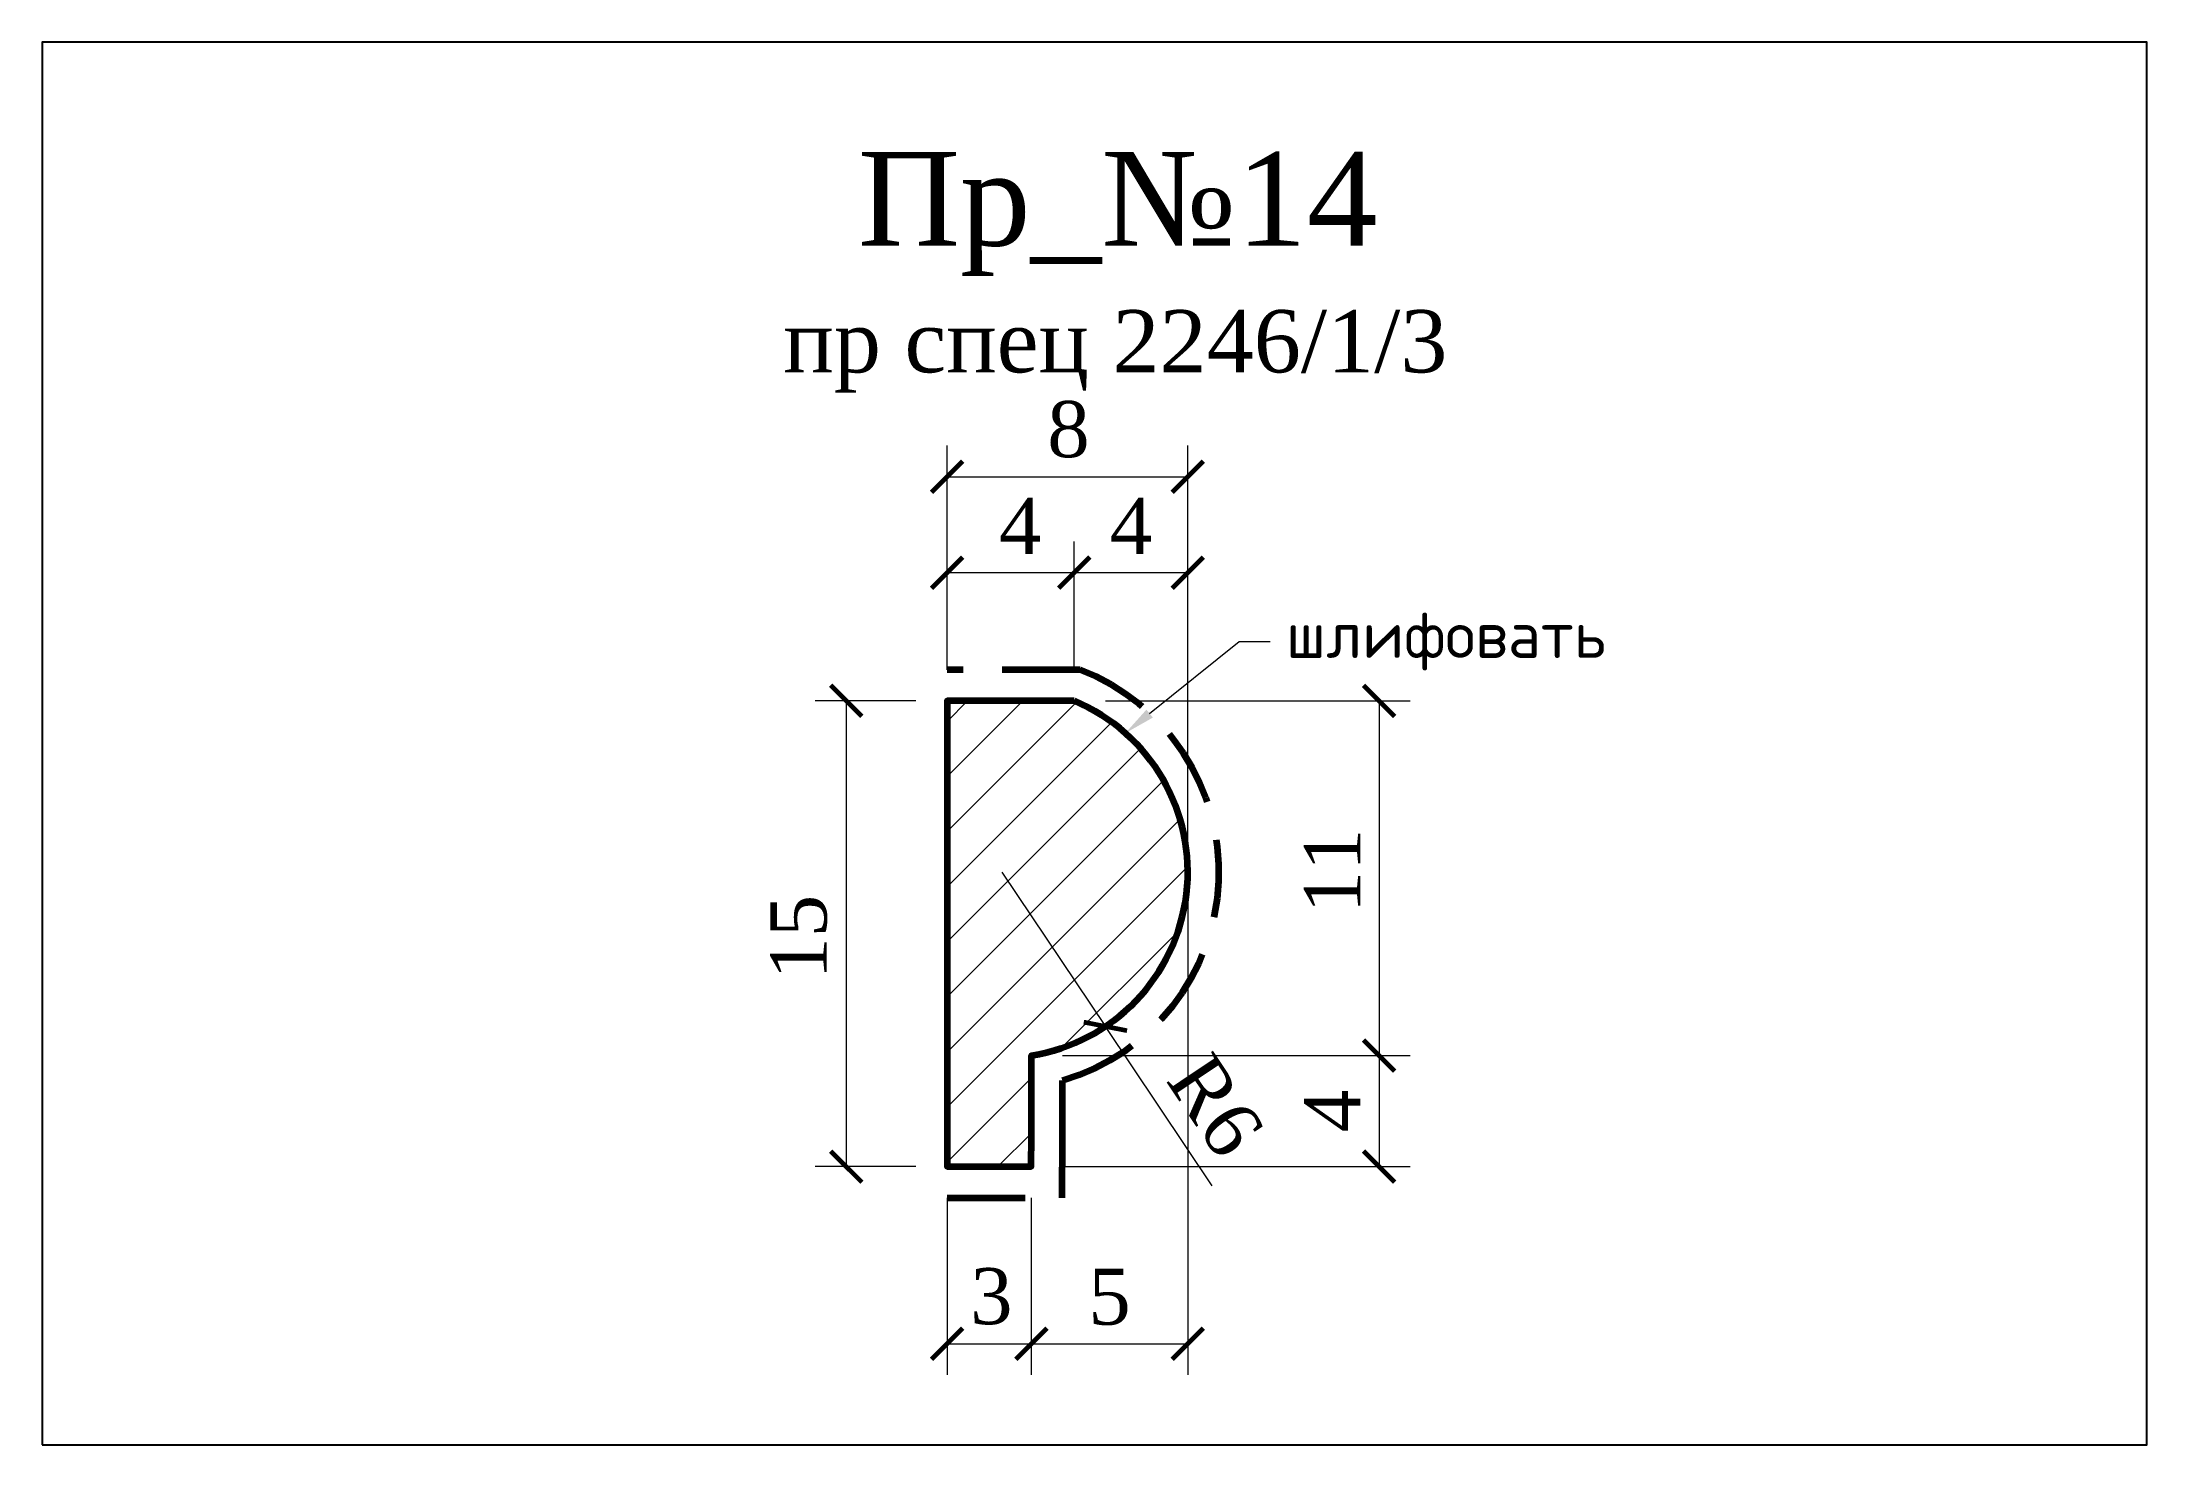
# Model space of a CAD drawing. Header units: millimetres. Extents: x 305772.7 to 305840.2, y -92401.8 to -92356.8.
import ezdxf
from ezdxf import colors
from ezdxf.entities.mleader import LeaderData, LeaderLine
from ezdxf.math import Vec2, Vec3

# ---------------------------------------------------------------- set-up
doc = ezdxf.new("R2010")
doc.units = ezdxf.units.MM
doc.header["$MEASUREMENT"] = 0
doc.linetypes.add('HIDDEN', pattern=[0.375, 0.25, -0.125])
doc.layers.add('Outside panel', color=7, linetype='Continuous', lineweight=18, true_color=0x7f5e57)
for name, color, linetype, lineweight in [('линия 15', 7, 'Continuous', 15), ('линия 50', 1, 'Continuous', 211), ('служебный слой РАЗМЕРЫ', 7, 'Continuous', 9)]:
    doc.layers.add(name, color=color, linetype=linetype, lineweight=lineweight)
doc.styles.add('ELECT', font='times.ttf')
doc.styles.get("Standard").update_dxf_attribs({"font": 'times.ttf'})
doc.styles.add('ЕСКД профили текст', font='isocpeur.ttf')
doc.dimstyles.new('M_1', dxfattribs={"dimtxt": 1.8, "dimasz": 1, "dimexe": 1, "dimexo": 1, "dimgap": 0.6, "dimtad": 1, "dimdec": 0, "dimdsep": 46, "dimtxsty": 'Standard', "dimblk": 'ARCHTICK', "dimcen": -5, "dimclrd": 7, "dimclre": 7, "dimclrt": 7, "dimadec": 0, "dimazin": 0, "dimtfac": 1, "dimtdec": 0, "dimtmove": 0, "dimatfit": 3, "dimfxl": 1, "dimtolj": 1, "dimtzin": 0, "dimlwd": 5, "dimlwe": 5, "dimarcsym": 0})

# ---------------------------------------------------------------- blocks, each defined once
blk = doc.blocks.new('_ArchTick')
at = {"color": 0, "linetype": 'ByBlock', "const_width": 0.15}
blk.add_lwpolyline([(-0.5, -0.5), (0.5, 0.5)], dxfattribs=at)
blk = doc.blocks.new('*D10')
at = {"layer": 'Defpoints', "color": 0, "ltscale": 1000, "transparency": 16777216}
for p in [(305809.431, -92370.727), (305801.713, -92377.914), (305809.431, -92383.405)]:
    blk.add_point(p, dxfattribs=at)
at = {"layer": 'линия 15', "color": 7, "lineweight": 5, "ltscale": 1000, "transparency": 16777216}
for p, q in [((305801.713, -92376.914), (305801.713, -92369.727)), ((305809.431, -92382.405), (305809.431, -92369.727)), ((305801.713, -92370.727), (305809.431, -92370.727))]:
    blk.add_line(p, q, dxfattribs=at)
at = {"layer": 'линия 15', "color": 7, "lineweight": 5, "ltscale": 1000, "transparency": 16777216, "rotation": 180}
blk.add_blockref('_ArchTick', (305801.713, -92370.727), dxfattribs=at)
at = {"layer": 'линия 15', "color": 7, "lineweight": 5, "ltscale": 1000, "transparency": 16777216}
blk.add_blockref('_ArchTick', (305809.431, -92370.727), dxfattribs=at)
at = {"layer": 'линия 15', "color": 7, "ltscale": 1000, "transparency": 16777216, "insert": (305805.604, -92369.211), "char_height": 1.8, "attachment_point": 5}
blk.add_mtext('\\A1;8', dxfattribs=at)
blk = doc.blocks.new('*D9')
at = {"layer": 'Defpoints', "color": 0, "ltscale": 1000, "transparency": 16777216}
for p in [(305803.472, -92383.405), (305806.789, -92388.356)]:
    blk.add_point(p, dxfattribs=at)
at = {"layer": 'линия 15', "color": 7, "lineweight": 5, "ltscale": 1000, "transparency": 16777216}
for p in [(305803.472, -92383.405), (305810.215, -92393.468)]:
    blk.add_line(p, (305806.789, -92388.356), dxfattribs=at)
at = {"layer": 'линия 15', "color": 7, "lineweight": 5, "ltscale": 1000, "transparency": 16777216, "rotation": 123.8234858217702}
blk.add_blockref('_ArchTick', (305806.789, -92388.356), dxfattribs=at)
at = {"layer": 'линия 15', "color": 7, "ltscale": 1000, "transparency": 16777216, "insert": (305810.318, -92390.899), "char_height": 1.8, "attachment_point": 5, "rotation": 303.82349}
blk.add_mtext('\\A1;R6', dxfattribs=at)
blk = doc.blocks.new('*D8')
at = {"layer": 'Defpoints', "color": 0, "ltscale": 1000, "transparency": 16777216}
for p in [(305801.713, -92377.914), (305798.478, -92392.854), (305801.713, -92392.854)]:
    blk.add_point(p, dxfattribs=at)
at = {"layer": 'линия 15', "color": 7, "lineweight": 5, "ltscale": 1000, "transparency": 16777216}
for p, q in [((305800.713, -92377.914), (305797.478, -92377.914)), ((305798.478, -92377.914), (305798.478, -92392.854)), ((305800.713, -92392.854), (305797.478, -92392.854))]:
    blk.add_line(p, q, dxfattribs=at)
for p, rotation in [((305798.478, -92377.914), 90), ((305798.478, -92392.854), 270)]:
    blk.add_blockref('_ArchTick', p, dxfattribs=dict(at, rotation=rotation))
at = {"layer": 'линия 15', "color": 7, "ltscale": 1000, "transparency": 16777216, "insert": (305796.962, -92385.495), "char_height": 1.8, "attachment_point": 5, "rotation": 90}
blk.add_mtext('\\A1;15', dxfattribs=at)
blk = doc.blocks.new('*D6')
at = {"layer": 'Defpoints', "color": 0, "ltscale": 1000, "transparency": 16777216}
for p in [(305801.713, -92392.854), (305804.413, -92392.854), (305804.413, -92398.537)]:
    blk.add_point(p, dxfattribs=at)
at = {"layer": 'линия 15', "color": 7, "lineweight": 5, "ltscale": 1000, "transparency": 16777216}
for p, q in [((305801.713, -92393.854), (305801.713, -92399.537)), ((305804.413, -92393.854), (305804.413, -92399.537)), ((305801.713, -92398.537), (305804.413, -92398.537))]:
    blk.add_line(p, q, dxfattribs=at)
at = {"layer": 'линия 15', "color": 7, "lineweight": 5, "ltscale": 1000, "transparency": 16777216, "rotation": 180}
blk.add_blockref('_ArchTick', (305801.713, -92398.537), dxfattribs=at)
at = {"layer": 'линия 15', "color": 7, "lineweight": 5, "ltscale": 1000, "transparency": 16777216}
blk.add_blockref('_ArchTick', (305804.413, -92398.537), dxfattribs=at)
at = {"layer": 'линия 15', "color": 7, "ltscale": 1000, "transparency": 16777216, "insert": (305803.132, -92397.021), "char_height": 1.8, "attachment_point": 5}
blk.add_mtext('\\A1;3', dxfattribs=at)
blk = doc.blocks.new('*D4')
at = {"layer": 'Defpoints', "color": 0, "ltscale": 1000, "transparency": 16777216}
for p in [(305805.788, -92373.801), (305801.713, -92377.914), (305805.788, -92377.914)]:
    blk.add_point(p, dxfattribs=at)
at = {"layer": 'линия 15', "color": 7, "lineweight": 5, "ltscale": 1000, "transparency": 16777216}
for p, q in [((305801.713, -92376.914), (305801.713, -92372.801)), ((305805.788, -92376.914), (305805.788, -92372.801)), ((305801.713, -92373.801), (305805.788, -92373.801))]:
    blk.add_line(p, q, dxfattribs=at)
at = {"layer": 'линия 15', "color": 7, "lineweight": 5, "ltscale": 1000, "transparency": 16777216, "rotation": 180}
blk.add_blockref('_ArchTick', (305801.713, -92373.801), dxfattribs=at)
at = {"layer": 'линия 15', "color": 7, "lineweight": 5, "ltscale": 1000, "transparency": 16777216}
blk.add_blockref('_ArchTick', (305805.788, -92373.801), dxfattribs=at)
at = {"layer": 'линия 15', "color": 7, "ltscale": 1000, "transparency": 16777216, "insert": (305804.057, -92372.301), "char_height": 1.8, "attachment_point": 5}
blk.add_mtext('\\A1;4', dxfattribs=at)
blk = doc.blocks.new('*D3')
at = {"layer": 'Defpoints', "color": 0, "ltscale": 1000, "transparency": 16777216}
for p in [(305804.418, -92389.289), (305804.413, -92392.854), (305815.565, -92392.854)]:
    blk.add_point(p, dxfattribs=at)
at = {"layer": 'линия 15', "color": 7, "lineweight": 5, "ltscale": 1000, "transparency": 16777216}
for p, q in [((305805.418, -92389.289), (305816.565, -92389.289)), ((305815.565, -92389.289), (305815.565, -92392.854)), ((305805.413, -92392.854), (305816.565, -92392.854))]:
    blk.add_line(p, q, dxfattribs=at)
for p, rotation in [((305815.565, -92389.289), 90), ((305815.565, -92392.854), 270)]:
    blk.add_blockref('_ArchTick', p, dxfattribs=dict(at, rotation=rotation))
at = {"layer": 'линия 15', "color": 7, "ltscale": 1000, "transparency": 16777216, "insert": (305814.065, -92391.071), "char_height": 1.8, "attachment_point": 5, "rotation": 90}
blk.add_mtext('\\A1;4', dxfattribs=at)
blk = doc.blocks.new('*D2')
at = {"layer": 'Defpoints', "color": 0, "ltscale": 1000, "transparency": 16777216}
for p in [(305805.788, -92377.914), (305804.418, -92389.289), (305815.565, -92389.289)]:
    blk.add_point(p, dxfattribs=at)
at = {"layer": 'линия 15', "color": 7, "lineweight": 5, "ltscale": 1000, "transparency": 16777216}
for p, q in [((305806.788, -92377.914), (305816.565, -92377.914)), ((305815.565, -92377.914), (305815.565, -92389.289)), ((305805.418, -92389.289), (305816.565, -92389.289))]:
    blk.add_line(p, q, dxfattribs=at)
for p, rotation in [((305815.565, -92377.914), 90), ((305815.565, -92389.289), 270)]:
    blk.add_blockref('_ArchTick', p, dxfattribs=dict(at, rotation=rotation))
at = {"layer": 'линия 15', "color": 7, "ltscale": 1000, "transparency": 16777216, "insert": (305814.065, -92383.368), "char_height": 1.8, "attachment_point": 5, "rotation": 90}
blk.add_mtext('\\A1;11', dxfattribs=at)

msp = doc.modelspace()

# ---------------------------------------------------------------- hatches: boundary and pattern name
at = {"layer": 'Outside panel', "ltscale": 1000}
h = msp.add_hatch(dxfattribs=at)
h.set_pattern_fill('ANSI31', color=256, scale=10, angle=180)
h.set_pattern_definition([(225, (-2103.04, 13.3594), (0.8838834765, -0.8838834765), [])])
h.paths.add_polyline_path([(305805.788, -92377.914), (305801.713, -92377.914), (305801.713, -92392.854), (305804.413, -92392.854), (305804.418, -92391.871), (305804.418, -92389.289, 0.753499)])

# ---------------------------------------------------------------- linework, layer by layer
at = {"color": 6, "ltscale": 1000}
msp.add_lwpolyline([(305772.689, -92401.781), (305840.189, -92401.781), (305840.189, -92356.781), (305772.689, -92356.781)], close=True, dxfattribs=at)
at = {"layer": 'линия 50', "color": 1, "linetype": 'HIDDEN', "ltscale": 10, "true_color": 0xff0909}
msp.add_lwpolyline([(305801.713, -92393.854), (305805.407, -92393.854), (305805.418, -92391.874), (305805.418, -92390.087, 0.717356), (305805.982, -92376.914), (305801.713, -92376.914)], format="xyb", dxfattribs=at)
at = {"layer": 'линия 50', "color": 7}
msp.add_lwpolyline([(305805.788, -92377.914), (305801.713, -92377.914), (305801.713, -92392.854), (305804.413, -92392.854), (305804.418, -92391.871), (305804.418, -92389.289, 0.753499)], format="xyb", close=True, dxfattribs=at)

# ---------------------------------------------------------------- texts
at = {"color": 5, "ltscale": 1000, "style": 'ELECT'}
msp.add_text('Пр_№14', height=3, dxfattribs=at).set_placement((305798.855, -92363.31))
at = {"color": 7, "ltscale": 1000, "insert": (305796.464, -92365.376), "char_height": 2, "width": 26.3442, "attachment_point": 1, "style": 'ELECT'}
msp.add_mtext('\\A1;пр спец 2246/1/3 ', dxfattribs=at)

# ---------------------------------------------------------------- dimensions: what is measured, and where the dimension line sits
at = {"layer": 'линия 15', "color": 7, "ltscale": 1000}
for base, p1, p2, picture, middle in [((305809.431, -92370.727), (305801.713, -92377.914), (305809.431, -92383.405), '*D10', (305805.604, -92370.727)), ((305805.788, -92373.801), (305801.713, -92377.914), (305805.788, -92377.914), '*D4', (305804.057, -92373.801)), ((305804.413, -92398.537), (305801.713, -92392.854), (305804.413, -92392.854), '*D6', (305803.132, -92398.537))]:
    dim = msp.add_linear_dim(base=base, p1=p1, p2=p2, dimstyle='M_1', dxfattribs=at)
    dim.commit()
    dim.dimension.update_dxf_attribs({"geometry": picture, "text_midpoint": middle, "dimtype": 128})
for base, p1 in [((305809.431, -92373.801), (305805.788, -92377.914)), ((305809.431, -92398.537), (305804.413, -92392.854))]:
    msp.add_linear_dim(base=base, p1=p1, p2=(305809.431, -92383.405), dimstyle='M_1', dxfattribs=at).render()
for base, p1, p2, picture, middle in [((305798.478, -92392.854), (305801.713, -92377.914), (305801.713, -92392.854), '*D8', (305798.478, -92385.495)), ((305815.565, -92389.289), (305805.788, -92377.914), (305804.418, -92389.289), '*D2', (305815.565, -92383.368))]:
    dim = msp.add_linear_dim(base=base, p1=p1, p2=p2, angle=90, dimstyle='M_1', dxfattribs=at)
    dim.commit()
    dim.dimension.update_dxf_attribs({"geometry": picture, "text_midpoint": middle, "dimtype": 128})
dim = msp.add_radius_dim(center=(305803.472, -92383.405), mpoint=(305806.789, -92388.356), dimstyle='M_1', dxfattribs=at)
dim.commit()
dim.dimension.update_dxf_attribs({"geometry": '*D9', "text_midpoint": (305810.318, -92390.899)})
dim = msp.add_linear_dim(base=(305815.565, -92392.854), p1=(305804.418, -92389.289), p2=(305804.413, -92392.854), angle=90, dimstyle='M_1', dxfattribs=at)
dim.commit()
dim.dimension.update_dxf_attribs({"geometry": '*D3', "text_midpoint": (305814.065, -92391.071)})

# ---------------------------------------------------------------- leaders
at = {"layer": 'служебный слой РАЗМЕРЫ'}
ml = msp.add_multileader_mtext('Standard', dxfattribs=at)
ml.set_content('\\A1;шлифовать', color=256, style='ЕСКД профили текст')
ml.set_leader_properties(color=256, linetype='ByLayer', lineweight=-1)
ml.build(insert=Vec2(0, 0))
ml.multileader.update_dxf_attribs({"dogleg_length": 1, "arrow_head_size": 1})
ctx = ml.context
ctx.base_point, ctx.char_height, ctx.arrow_head_size, ctx.landing_gap_size, ctx.plane_origin = Vec3(305812.077, -92376.012), 1.5, 1, 0.5, Vec3(305831.112, -92345.157)
notes = []
notes.append((ctx, [(1, (1, 1, 0), (305811.077, -92376.012), (1, 0), 1, [(0, [(305807.429, -92378.949)], 0, [])])]))
ctx.mtext.insert, ctx.mtext.flow_direction = Vec3(305812.577, -92375.037), 5
for ctx, leaders in notes:
    for number, flags, end, landing, length, lines in leaders:
        leader = LeaderData()
        leader.index, (leader.has_last_leader_line, leader.has_dogleg_vector, leader.attachment_direction) = number, flags
        leader.last_leader_point, leader.dogleg_vector, leader.dogleg_length = Vec3(end), Vec3(landing), length
        for number, points, colour, breaks in lines:
            line = LeaderLine()
            line.index, line.vertices, line.color, line.breaks = number, Vec3.list(points), colors.encode_raw_color(colour), breaks
            leader.lines.append(line)
        ctx.leaders.append(leader)

doc.saveas('drawing.dxf')
